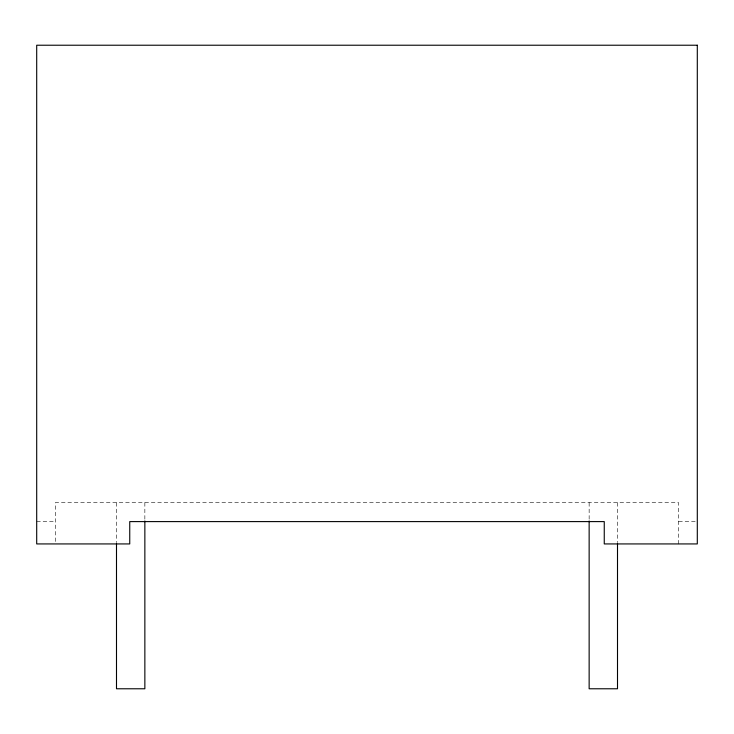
<?xml version="1.0" encoding="UTF-8"?>
<svg xmlns="http://www.w3.org/2000/svg" width="734" height="734" viewBox="0 0 734 734"><rect width="100%" height="100%" fill="white"/><g stroke="black" fill="none" stroke-linecap="round" stroke-linejoin="round"><path stroke-width="0.55" stroke-dasharray="3.67 2.75" d="M36.7 521.599L55.307 521.599M678.693 521.599L697.3 521.599M678.693 543.931L678.693 502.689L55.307 502.689L55.307 542.784M617.505 502.689L617.505 542.646M589.145 502.689L589.145 519.819M144.855 502.689L144.855 519.819M116.495 502.689L116.495 542.646"/><path stroke-width="1.1" d="M617.505 543.793L617.505 688.776L589.145 688.776L589.145 520.956M144.855 520.956L144.855 688.776L116.495 688.776L116.495 543.793M697.3 45.224L36.7 45.224L36.7 543.931L129.744 543.931L129.744 521.599L604.256 521.599L604.256 543.931L697.3 543.931L697.3 45.224"/></g></svg>
